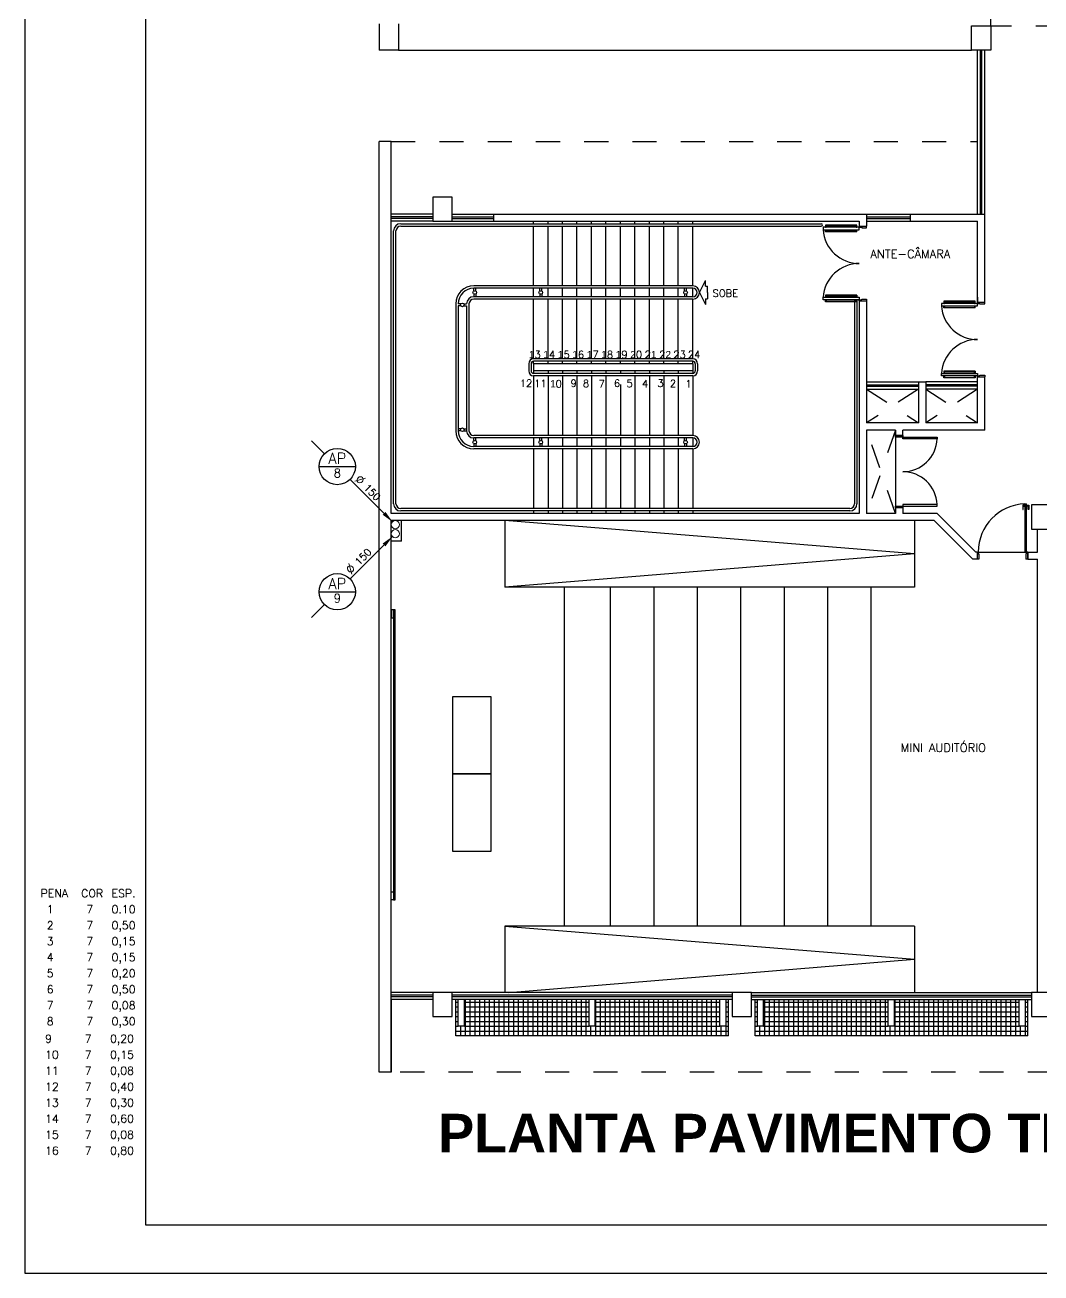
# Model space of a CAD drawing. Header units: millimetres. Extents: x -2485 to 3289, y -257 to 1952.
# Drawn here: x 16.62 to 20.83, y 30.07 to 35.24 of the extents above; entities that cross this region are included whole.
import ezdxf
from ezdxf.enums import TextEntityAlignment as Align

# ---------------------------------------------------------------- set-up
doc = ezdxf.new("R2010")
doc.units = ezdxf.units.MM
doc.header["$LTSCALE"] = 0.3
doc.linetypes.add('CONTINUO', pattern=[0])
doc.linetypes.add('HIDDEN2', pattern=[0.1875, 0.125, -0.0625])
for name, color, linetype in [('PAREDE', 7, 'CONTINUO'), ('PILAR', 2, 'Continuous'), ('PROJEÇÃO', 11, 'HIDDEN2'), ('TEX', 11, 'Continuous'), ('TEXTO', 3, 'Continuous')]:
    doc.layers.add(name, color=color, linetype=linetype)
doc.layers.add('prumada', color=9, linetype='Continuous', lineweight=15)
doc.styles.add('ROMANS', font='romans.shx', dxfattribs={"height": 0.03})
doc.styles.add('SANSSERIFBOLD', font='sasb____.pfb')

# ---------------------------------------------------------------- blocks, each defined once
blk = doc.blocks.new('PN')
at = {"layer": 'TEX', "color": 3, "linetype": 'Continuous', "style": 'SANSSERIFBOLD'}
blk.add_text('ESC. 1 :', height=0.06, dxfattribs=at).set_placement((-0.078, 0.0123), align=Align.CENTER)
at = {"layer": 'TEX', "color": 9, "style": 'SANSSERIFBOLD'}
blk.add_attdef('NOME', text='', height=0.08, dxfattribs=at).set_placement((-0.3353, 0.0123), align=Align.RIGHT)
at = {"layer": 'TEX', "color": 3, "style": 'SANSSERIFBOLD'}
blk.add_attdef('ESCALA', (0.0825, 0.0123), '', height=0.06, dxfattribs=at)
blk = doc.blocks.new('n135')
at = {"layer": 'TEX'}
blk.add_line((-0.2936, 0.2936), (-0.347, 0.347), dxfattribs=at)
at = {"layer": 'TEX', "color": 5, "linetype": 'Continuous'}
blk.add_line((-0.3155, 0.2405), (-0.1655, 0.2405), dxfattribs=at)
at = {"layer": 'TEX', "color": 11}
blk.add_line((-0.0113, 0.0113), (-0.1875, 0.1875), dxfattribs=at)
blk.add_line((-0.0113, 0.0113), (-0.1875, 0.1875), dxfattribs=at)
at = {"layer": 'TEX', "color": 5, "linetype": 'Continuous'}
blk.add_circle((-0.2405, 0.2405), 0.075, dxfattribs=at)
blk.add_circle((-0.2405, 0.2405), 0.075, dxfattribs=at)
at = {"layer": 'TEX', "color": 11}
blk.add_solid([(-0.0526, 0.0408), (-0.0408, 0.0526), (-0.0113, 0.0113)], dxfattribs=at)
blk.add_solid([(-0.0526, 0.0408), (-0.0408, 0.0526), (-0.0113, 0.0113)], dxfattribs=at)
at = {"layer": 'TEX', "color": 5, "style": 'ROMANS'}
blk.add_text('%%c', height=0.04, rotation=315, dxfattribs=at).set_placement((-0.1722, 0.1839))
at = {"layer": 'TEX', "color": 9, "linetype": 'Continuous', "style": 'ROMANS'}
for tag, height, p in [('L', 0.045, (-0.2405, 0.2518)), ('N', 0.036, (-0.2405, 0.1956))]:
    blk.add_attdef(tag, text='', height=height, dxfattribs=at).set_placement(p, align=Align.CENTER)
at = {"layer": 'TEX', "color": 5, "linetype": 'Continuous', "style": 'ROMANS'}
blk.add_attdef('N', (-0.1334, 0.1503), '', height=0.03, rotation=315, dxfattribs=at)
blk = doc.blocks.new('n225')
at = {"layer": 'TEX', "color": 11}
blk.add_line((-0.0113, -0.0113), (-0.1875, -0.1875), dxfattribs=at)
blk.add_line((-0.0113, -0.0113), (-0.1875, -0.1875), dxfattribs=at)
at = {"layer": 'TEX', "color": 5, "linetype": 'Continuous'}
blk.add_line((-0.3155, -0.2405), (-0.1655, -0.2405), dxfattribs=at)
at = {"layer": 'TEX'}
blk.add_line((-0.2936, -0.2936), (-0.347, -0.347), dxfattribs=at)
at = {"layer": 'TEX', "color": 5, "linetype": 'Continuous'}
blk.add_circle((-0.2405, -0.2405), 0.075, dxfattribs=at)
blk.add_circle((-0.2405, -0.2405), 0.075, dxfattribs=at)
at = {"layer": 'TEX', "color": 11}
blk.add_solid([(-0.0408, -0.0526), (-0.0526, -0.0408), (-0.0113, -0.0113)], dxfattribs=at)
blk.add_solid([(-0.0408, -0.0526), (-0.0526, -0.0408), (-0.0113, -0.0113)], dxfattribs=at)
at = {"layer": 'TEX', "color": 5, "style": 'ROMANS'}
blk.add_text('%%c', height=0.04, rotation=45, dxfattribs=at).set_placement((-0.1839, -0.1722))
at = {"layer": 'TEX', "color": 5, "linetype": 'Continuous', "style": 'ROMANS'}
blk.add_attdef('N', (-0.1503, -0.1334), '', height=0.03, rotation=45, dxfattribs=at)
at = {"layer": 'TEX', "color": 9, "linetype": 'Continuous', "style": 'ROMANS'}
for tag, height, p in [('L', 0.045, (-0.2405, -0.2293)), ('N', 0.036, (-0.2405, -0.2855))]:
    blk.add_attdef(tag, text='', height=height, dxfattribs=at).set_placement(p, align=Align.CENTER)

msp = doc.modelspace()

# ---------------------------------------------------------------- linework, layer by layer
at = {"color": 4, "linetype": 'Continuous'}
for p, q in [((16.62, 41.746047), (16.62, 30.066047)), ((16.62, 30.066047), (33.24, 30.066047))]:
    msp.add_line(p, q, dxfattribs=at)
at = {"color": 12, "linetype": 'Continuous'}
for p, q in [((17.12, 41.546047), (17.12, 30.266047)), ((17.12, 30.266047), (33.04, 30.266047))]:
    msp.add_line(p, q, dxfattribs=at)
at = {"layer": 'PAREDE'}
for p, q in [((20.622365, 35.231301), (20.622365, 35.304301)), ((18.087365, 35.239301), (18.087365, 35.1313)), ((18.167365, 35.239301), (18.167365, 35.1313)), ((18.167365, 35.1313), (18.087365, 35.1313)), ((18.167365, 35.1313), (20.542365, 35.131301)), ((20.567365, 34.452301), (20.567365, 35.131301)), ((20.579365, 34.452301), (20.579365, 35.131301)), ((20.585365, 34.452301), (20.585365, 35.131301)), ((20.597365, 34.452301), (20.597365, 35.131301)), ((18.087365, 30.898301), (18.087365, 34.752301)), ((18.137365, 34.752301), (18.087365, 34.752301)), ((18.137365, 33.212301), (18.137365, 34.752301)), ((18.310365, 34.452301), (18.137365, 34.452301)), ((18.310365, 34.440301), (18.137365, 34.440301)), ((18.310365, 34.434301), (18.137365, 34.434301)), ((18.390365, 34.452301), (18.563365, 34.452301)), ((18.390365, 34.440301), (18.563365, 34.440301)), ((18.390365, 34.434301), (18.563365, 34.434301)), ((18.563365, 34.452301), (20.107365, 34.452301)), ((18.563365, 34.422301), (18.563365, 34.452301)), ((20.107365, 34.452301), (20.107365, 34.402301)), ((20.107365, 34.452301), (20.287365, 34.452301)), ((20.107365, 34.440301), (20.287365, 34.440301)), ((20.107365, 34.434301), (20.287365, 34.434301)), ((20.273365, 34.452301), (20.597365, 34.452301)), ((20.287365, 34.452301), (20.287365, 34.422301)), ((20.597365, 34.087301), (20.597365, 34.452301)), ((18.137365, 33.212301), (18.137365, 34.422301)), ((18.310365, 34.422301), (18.137365, 34.422301)), ((18.147365, 33.252301), (18.147365, 34.382301)), ((18.157365, 33.252301), (18.157365, 34.382301)), ((18.177365, 34.412301), (19.919207, 34.412301)), ((18.177365, 34.402301), (19.919207, 34.402301)), ((18.390365, 34.422301), (18.563365, 34.422301)), ((18.563365, 34.422301), (20.077365, 34.422301)), ((18.727365, 34.412301), (18.727365, 34.422301)), ((18.727365, 34.154801), (18.727365, 34.402301)), ((18.787365, 34.412301), (18.787365, 34.422301)), ((18.787365, 34.154801), (18.787365, 34.402301)), ((18.847365, 34.412301), (18.847365, 34.422301)), ((18.847365, 34.154801), (18.847365, 34.402301)), ((18.907365, 34.412301), (18.907365, 34.422301)), ((18.907365, 34.154801), (18.907365, 34.402301)), ((18.967365, 34.412301), (18.967365, 34.422301)), ((18.967365, 34.154801), (18.967365, 34.402301)), ((19.027365, 34.412301), (19.027365, 34.422301)), ((19.027365, 34.154801), (19.027365, 34.402301)), ((19.087365, 34.412301), (19.087365, 34.422301)), ((19.087365, 34.412301), (19.087365, 34.422301)), ((19.087365, 34.154801), (19.087365, 34.402301)), ((19.087365, 34.154801), (19.087365, 34.402301)), ((19.147365, 34.412301), (19.147365, 34.422301)), ((19.147365, 34.154801), (19.147365, 34.402301)), ((19.207365, 34.412301), (19.207365, 34.422301)), ((19.207365, 34.154801), (19.207365, 34.402301)), ((19.267365, 34.412301), (19.267365, 34.422301)), ((19.267365, 34.154801), (19.267365, 34.402301)), ((19.327365, 34.412301), (19.327365, 34.422301)), ((19.327365, 34.154801), (19.327365, 34.402301)), ((19.387365, 34.412301), (19.387365, 34.422301)), ((19.387365, 34.154801), (19.387365, 34.402301)), ((20.077365, 34.397301), (19.927365, 34.397301)), ((19.927365, 34.397301), (19.927365, 34.387301)), ((19.927365, 34.387301), (20.077365, 34.387301)), ((20.066865, 34.406051), (19.937744, 34.406051)), ((19.937744, 34.406051), (19.937744, 34.397301)), ((19.937744, 34.397301), (19.940544, 34.397301)), ((19.937744, 34.378551), (19.937744, 34.387301)), ((19.937744, 34.387301), (19.940544, 34.387301)), ((20.066865, 34.378551), (19.937744, 34.378551)), ((19.940544, 34.397301), (19.940544, 34.403864)), ((19.940544, 34.403864), (20.064065, 34.403864)), ((19.940544, 34.387301), (19.940544, 34.380739)), ((19.940544, 34.380739), (20.064065, 34.380739)), ((20.064065, 34.403864), (20.064065, 34.397301)), ((20.064065, 34.397301), (20.066865, 34.397301)), ((20.064065, 34.387301), (20.064065, 34.380739)), ((20.066865, 34.397301), (20.066865, 34.406051)), ((20.066865, 34.378551), (20.066865, 34.387301)), ((20.077365, 34.422301), (20.077365, 34.402301)), ((20.077365, 34.402301), (20.107365, 34.402301)), ((20.077365, 34.402301), (20.077365, 34.397301)), ((20.077365, 34.397301), (20.087365, 34.397301)), ((20.077365, 34.387301), (20.077365, 34.397301)), ((20.087365, 34.397301), (20.087365, 34.394801)), ((20.087365, 34.394801), (20.107365, 34.394801)), ((20.107365, 34.422301), (20.287365, 34.422301)), ((20.107365, 34.394801), (20.107365, 34.402301)), ((20.273365, 34.422301), (20.567365, 34.422301)), ((20.567365, 34.087301), (20.567365, 34.422301)), ((19.414865, 34.127301), (19.439798, 34.177166)), ((19.439798, 34.153097), (19.439798, 34.177166)), ((19.387365, 34.154801), (18.479865, 34.154801)), ((19.387365, 34.144801), (18.479865, 34.144801)), ((18.479865, 34.133646), (18.479865, 34.144801)), ((18.479865, 34.120957), (18.479865, 34.109801)), ((18.487865, 34.133646), (18.487865, 34.144801)), ((18.487865, 34.120957), (18.487865, 34.109801)), ((18.727365, 34.132301), (18.727365, 34.144801)), ((18.727365, 34.109801), (18.727365, 34.144801)), ((18.727365, 34.109801), (18.727365, 34.122301)), ((18.753365, 34.133646), (18.753365, 34.144801)), ((18.753365, 34.120957), (18.753365, 34.109801)), ((18.761365, 34.133646), (18.761365, 34.144801)), ((18.761365, 34.120957), (18.761365, 34.109801)), ((18.787365, 34.132301), (18.787365, 34.144801)), ((18.787365, 34.109801), (18.787365, 34.144801)), ((18.787365, 34.109801), (18.787365, 34.122301)), ((18.847365, 34.132301), (18.847365, 34.144801)), ((18.847365, 34.109801), (18.847365, 34.144801)), ((18.847365, 34.109801), (18.847365, 34.122301)), ((18.907365, 34.132301), (18.907365, 34.144801)), ((18.907365, 34.109801), (18.907365, 34.144801)), ((18.907365, 34.109801), (18.907365, 34.122301)), ((18.967365, 34.132301), (18.967365, 34.144801)), ((18.967365, 34.109801), (18.967365, 34.144801)), ((18.967365, 34.109801), (18.967365, 34.122301)), ((19.027365, 34.132301), (19.027365, 34.144801)), ((19.027365, 34.109801), (19.027365, 34.144801)), ((19.027365, 34.109801), (19.027365, 34.122301)), ((19.087365, 34.132301), (19.087365, 34.144801)), ((19.087365, 34.132301), (19.087365, 34.144801)), ((19.087365, 34.109801), (19.087365, 34.144801)), ((19.087365, 34.109801), (19.087365, 34.144801)), ((19.087365, 34.109801), (19.087365, 34.122301)), ((19.087365, 34.109801), (19.087365, 34.122301)), ((19.147365, 34.132301), (19.147365, 34.144801)), ((19.147365, 34.109801), (19.147365, 34.144801)), ((19.147365, 34.109801), (19.147365, 34.122301)), ((19.207365, 34.132301), (19.207365, 34.144801)), ((19.207365, 34.109801), (19.207365, 34.144801)), ((19.207365, 34.109801), (19.207365, 34.122301)), ((19.267365, 34.132301), (19.267365, 34.144801)), ((19.267365, 34.109801), (19.267365, 34.144801)), ((19.267365, 34.109801), (19.267365, 34.122301)), ((19.327365, 34.132301), (19.327365, 34.144801)), ((19.327365, 34.109801), (19.327365, 34.144801)), ((19.327365, 34.109801), (19.327365, 34.122301)), ((19.353365, 34.133646), (19.353365, 34.144801)), ((19.353365, 34.120957), (19.353365, 34.109801)), ((19.361365, 34.133646), (19.361365, 34.144801)), ((19.361365, 34.120957), (19.361365, 34.109801)), ((19.387365, 34.132301), (19.387365, 34.144801)), ((19.387365, 34.109801), (19.387365, 34.144801)), ((19.387365, 34.109801), (19.387365, 34.122301)), ((19.414865, 34.127301), (19.439798, 34.077436)), ((19.439798, 34.153097), (19.448646, 34.153097)), ((19.448646, 34.127301), (19.448646, 34.153097)), ((19.448646, 34.127301), (19.448646, 34.101506)), ((18.404865, 34.079801), (18.404865, 33.554801)), ((18.426021, 34.079801), (18.414865, 34.079801)), ((18.426021, 34.071801), (18.414865, 34.071801)), ((18.414865, 34.071801), (18.414865, 33.554801)), ((18.438709, 34.079801), (18.449865, 34.079801)), ((18.438709, 34.071801), (18.449865, 34.071801)), ((18.449865, 34.071801), (18.449865, 33.554801)), ((18.459865, 34.079801), (18.459865, 33.554801)), ((19.387365, 34.109801), (18.479865, 34.109801)), ((19.387365, 34.099801), (18.479865, 34.099801)), ((18.727365, 33.852301), (18.727365, 34.099801)), ((18.787365, 33.852301), (18.787365, 34.099801)), ((18.847365, 33.852301), (18.847365, 34.099801)), ((18.907365, 33.852301), (18.907365, 34.099801)), ((18.967365, 33.852301), (18.967365, 34.099801)), ((19.027365, 33.852301), (19.027365, 34.099801)), ((19.087365, 33.852301), (19.087365, 34.099801)), ((19.087365, 33.852301), (19.087365, 34.099801)), ((19.147365, 33.852301), (19.147365, 34.099801)), ((19.207365, 33.852301), (19.207365, 34.099801)), ((19.267365, 33.852301), (19.267365, 34.099801)), ((19.327365, 33.852301), (19.327365, 34.099801)), ((19.387365, 33.852301), (19.387365, 34.099801)), ((19.439798, 34.101506), (19.439798, 34.077436)), ((19.439798, 34.101506), (19.448646, 34.101506)), ((19.927365, 34.097301), (19.927365, 34.107301)), ((19.927365, 34.107301), (20.077365, 34.107301)), ((20.077365, 34.097301), (19.927365, 34.097301)), ((20.066865, 34.116051), (19.937744, 34.116051)), ((19.937744, 34.116051), (19.937744, 34.107301)), ((19.937744, 34.107301), (19.940544, 34.107301)), ((19.937744, 34.088551), (19.937744, 34.097301)), ((19.937744, 34.097301), (19.940544, 34.097301)), ((20.066865, 34.088551), (19.937744, 34.088551)), ((19.940544, 34.107301), (19.940544, 34.113864)), ((19.940544, 34.113864), (20.064065, 34.113864)), ((19.940544, 34.097301), (19.940544, 34.090739)), ((19.940544, 34.090739), (20.064065, 34.090739)), ((20.057365, 34.092301), (20.057365, 33.252301)), ((20.064065, 34.107301), (20.064065, 34.113864)), ((20.064065, 34.090739), (20.064065, 34.097301)), ((20.064065, 34.097301), (20.066865, 34.097301)), ((20.066865, 34.116051), (20.066865, 34.107301)), ((20.066865, 34.097301), (20.066865, 34.088551)), ((20.067365, 34.092301), (20.067365, 33.252301)), ((20.077365, 34.107301), (20.077365, 34.097301)), ((20.077365, 34.092301), (20.077365, 34.097301)), ((20.077365, 34.097301), (20.087365, 34.097301)), ((20.077365, 34.092301), (20.077365, 33.557221)), ((20.077365, 34.092301), (20.107365, 34.092301)), ((20.087365, 34.097301), (20.087365, 34.099801)), ((20.087365, 34.099801), (20.107365, 34.099801)), ((20.107365, 34.099801), (20.107365, 34.092301)), ((20.107365, 34.092301), (20.107365, 33.587301)), ((20.567365, 34.082301), (20.417365, 34.082301)), ((20.417365, 34.082301), (20.417365, 34.072301)), ((20.417365, 34.072301), (20.567365, 34.072301)), ((20.556865, 34.091051), (20.427744, 34.091051)), ((20.427744, 34.091051), (20.427744, 34.082301)), ((20.427744, 34.082301), (20.430544, 34.082301)), ((20.427744, 34.063551), (20.427744, 34.072301)), ((20.427744, 34.072301), (20.430544, 34.072301)), ((20.430544, 34.082301), (20.430544, 34.088864)), ((20.430544, 34.088864), (20.554065, 34.088864)), ((20.430544, 34.072301), (20.430544, 34.065739)), ((20.430544, 34.065739), (20.554065, 34.065739)), ((20.554065, 34.088864), (20.554065, 34.082301)), ((20.554065, 34.082301), (20.556865, 34.082301)), ((20.554065, 34.072301), (20.554065, 34.065739)), ((20.556865, 34.082301), (20.556865, 34.091051)), ((20.556865, 34.063551), (20.556865, 34.072301)), ((20.567365, 34.107301), (20.567365, 34.087301)), ((20.567365, 34.087301), (20.597365, 34.087301)), ((20.567365, 34.087301), (20.567365, 34.082301)), ((20.567365, 34.082301), (20.577365, 34.082301)), ((20.567365, 34.072301), (20.567365, 34.082301)), ((20.577365, 34.082301), (20.577365, 34.079801)), ((20.577365, 34.079801), (20.597365, 34.079801)), ((20.597365, 34.079801), (20.597365, 34.087301)), ((20.556865, 34.063551), (20.427744, 34.063551)), ((18.707365, 33.832301), (18.707365, 33.802301)), ((18.717365, 33.832301), (18.717365, 33.802301)), ((19.387365, 33.852301), (18.727365, 33.852301)), ((19.387365, 33.842301), (18.727365, 33.842301)), ((18.727365, 33.832301), (18.727365, 33.842301)), ((18.727365, 33.832301), (18.727365, 33.802301)), ((19.387365, 33.832301), (18.727365, 33.832301)), ((18.787365, 33.832301), (18.787365, 33.842301)), ((18.847365, 33.832301), (18.847365, 33.842301)), ((18.907365, 33.832301), (18.907365, 33.842301)), ((18.967365, 33.832301), (18.967365, 33.842301)), ((19.027365, 33.832301), (19.027365, 33.842301)), ((19.087365, 33.832301), (19.087365, 33.842301)), ((19.087365, 33.832301), (19.087365, 33.842301)), ((19.387365, 33.832301), (19.087365, 33.832301)), ((19.147365, 33.832301), (19.147365, 33.842301)), ((19.207365, 33.832301), (19.207365, 33.842301)), ((19.267365, 33.832301), (19.267365, 33.842301)), ((19.327365, 33.832301), (19.327365, 33.842301)), ((19.387365, 33.832301), (19.387365, 33.842301)), ((19.387365, 33.832301), (19.387365, 33.802301)), ((19.397365, 33.832301), (19.397365, 33.802301)), ((19.407365, 33.832301), (19.407365, 33.802301)), ((19.387365, 33.802301), (18.727365, 33.802301)), ((18.727365, 33.802301), (18.727365, 33.792301)), ((19.387365, 33.792301), (18.727365, 33.792301)), ((19.387365, 33.782301), (18.727365, 33.782301)), ((18.727365, 33.782301), (18.727365, 33.534801)), ((18.787365, 33.802301), (18.787365, 33.792301)), ((18.787365, 33.782301), (18.787365, 33.534801)), ((18.847365, 33.802301), (18.847365, 33.792301)), ((18.847365, 33.782301), (18.847365, 33.534801)), ((18.907365, 33.802301), (18.907365, 33.792301)), ((18.907365, 33.782301), (18.907365, 33.534801)), ((18.967365, 33.802301), (18.967365, 33.792301)), ((18.967365, 33.782301), (18.967365, 33.534801)), ((19.027365, 33.802301), (19.027365, 33.792301)), ((19.027365, 33.782301), (19.027365, 33.534801)), ((19.087365, 33.802301), (19.087365, 33.792301)), ((19.147365, 33.802301), (19.147365, 33.792301)), ((19.147365, 33.782301), (19.147365, 33.534801)), ((19.207365, 33.802301), (19.207365, 33.792301)), ((19.207365, 33.782301), (19.207365, 33.534801)), ((19.267365, 33.802301), (19.267365, 33.792301)), ((19.267365, 33.782301), (19.267365, 33.534801)), ((19.327365, 33.802301), (19.327365, 33.792301)), ((19.327365, 33.782301), (19.327365, 33.534801)), ((19.387365, 33.802301), (19.387365, 33.792301)), ((19.387365, 33.782301), (19.387365, 33.534801)), ((20.107365, 33.757301), (20.322365, 33.757301)), ((20.322365, 33.757301), (20.322365, 33.587301)), ((20.322365, 33.757301), (20.352365, 33.757301)), ((20.352365, 33.757301), (20.352365, 33.587301)), ((20.567365, 33.757301), (20.352365, 33.757301)), ((20.417365, 33.782301), (20.417365, 33.792301)), ((20.417365, 33.792301), (20.567365, 33.792301)), ((20.567365, 33.782301), (20.417365, 33.782301)), ((20.556865, 33.801051), (20.427744, 33.801051)), ((20.427744, 33.801051), (20.427744, 33.792301)), ((20.427744, 33.792301), (20.430544, 33.792301)), ((20.427744, 33.773551), (20.427744, 33.782301)), ((20.427744, 33.782301), (20.430544, 33.782301)), ((20.556865, 33.773551), (20.427744, 33.773551)), ((20.430544, 33.792301), (20.430544, 33.798864)), ((20.430544, 33.798864), (20.554065, 33.798864)), ((20.430544, 33.782301), (20.430544, 33.775739)), ((20.430544, 33.775739), (20.554065, 33.775739)), ((20.554065, 33.792301), (20.554065, 33.798864)), ((20.554065, 33.775739), (20.554065, 33.782301)), ((20.554065, 33.782301), (20.556865, 33.782301)), ((20.556865, 33.801051), (20.556865, 33.792301)), ((20.556865, 33.782301), (20.556865, 33.773551)), ((20.567365, 33.792301), (20.567365, 33.782301)), ((20.567365, 33.777301), (20.567365, 33.782301)), ((20.567365, 33.782301), (20.577365, 33.782301)), ((20.567365, 33.757301), (20.567365, 33.777301)), ((20.567365, 33.587301), (20.567365, 33.777301)), ((20.567365, 33.757301), (20.567365, 33.777301)), ((20.567365, 33.777301), (20.597365, 33.777301)), ((20.577365, 33.782301), (20.577365, 33.784801)), ((20.577365, 33.784801), (20.597365, 33.784801)), ((20.597365, 33.784801), (20.597365, 33.777301)), ((20.597365, 33.757301), (20.597365, 33.777301)), ((20.597365, 33.557301), (20.597365, 33.777301)), ((19.087365, 33.745802), (19.087365, 33.534801)), ((20.107365, 33.745301), (20.322365, 33.745301)), ((20.107365, 33.739301), (20.322365, 33.739301)), ((20.107365, 33.727301), (20.322365, 33.727301)), ((20.567365, 33.745301), (20.352365, 33.745301)), ((20.567365, 33.739301), (20.352365, 33.739301)), ((20.567365, 33.727301), (20.352365, 33.727301)), ((18.426021, 33.562801), (18.414865, 33.562801)), ((18.426021, 33.554801), (18.414865, 33.554801)), ((18.438709, 33.562801), (18.449865, 33.562801)), ((18.438709, 33.554801), (18.449865, 33.554801)), ((20.077365, 33.557301), (20.077365, 33.212301)), ((20.322365, 33.587301), (20.107365, 33.587301)), ((20.107365, 33.557301), (20.107365, 33.212301)), ((20.227365, 33.557301), (20.107365, 33.557301)), ((20.227365, 33.557301), (20.227365, 33.212301)), ((20.227365, 33.557301), (20.227365, 33.212301)), ((20.227365, 33.534801), (20.227365, 33.557301)), ((20.597365, 33.557301), (20.257365, 33.557301)), ((20.257365, 33.534801), (20.257365, 33.557301)), ((20.567365, 33.587301), (20.352365, 33.587301)), ((19.387365, 33.534801), (18.479865, 33.534801)), ((19.387365, 33.524801), (18.479865, 33.524801)), ((18.479865, 33.513646), (18.479865, 33.524801)), ((18.479865, 33.500957), (18.479865, 33.489801)), ((18.487865, 33.513646), (18.487865, 33.524801)), ((18.487865, 33.500957), (18.487865, 33.489801)), ((18.727365, 33.524801), (18.727365, 33.489801)), ((18.727365, 33.524801), (18.727365, 33.512301)), ((18.727365, 33.502301), (18.727365, 33.489801)), ((18.753365, 33.513646), (18.753365, 33.524801)), ((18.753365, 33.500957), (18.753365, 33.489801)), ((18.761365, 33.513646), (18.761365, 33.524801)), ((18.761365, 33.500957), (18.761365, 33.489801)), ((18.787365, 33.524801), (18.787365, 33.489801)), ((18.787365, 33.524801), (18.787365, 33.512301)), ((18.787365, 33.502301), (18.787365, 33.489801)), ((18.847365, 33.524801), (18.847365, 33.489801)), ((18.847365, 33.524801), (18.847365, 33.512301)), ((18.847365, 33.502301), (18.847365, 33.489801)), ((18.907365, 33.524801), (18.907365, 33.489801)), ((18.907365, 33.524801), (18.907365, 33.512301)), ((18.907365, 33.502301), (18.907365, 33.489801)), ((18.967365, 33.524801), (18.967365, 33.489801)), ((18.967365, 33.524801), (18.967365, 33.512301)), ((18.967365, 33.502301), (18.967365, 33.489801)), ((19.027365, 33.524801), (19.027365, 33.489801)), ((19.027365, 33.524801), (19.027365, 33.512301)), ((19.027365, 33.502301), (19.027365, 33.489801)), ((19.087365, 33.524801), (19.087365, 33.489801)), ((19.087365, 33.524801), (19.087365, 33.512301)), ((19.087365, 33.502301), (19.087365, 33.489801)), ((19.147365, 33.524801), (19.147365, 33.489801)), ((19.147365, 33.524801), (19.147365, 33.512301)), ((19.147365, 33.502301), (19.147365, 33.489801)), ((19.207365, 33.524801), (19.207365, 33.489801)), ((19.207365, 33.524801), (19.207365, 33.512301)), ((19.207365, 33.502301), (19.207365, 33.489801)), ((19.267365, 33.524801), (19.267365, 33.489801)), ((19.267365, 33.524801), (19.267365, 33.512301)), ((19.267365, 33.502301), (19.267365, 33.489801)), ((19.327365, 33.524801), (19.327365, 33.489801)), ((19.327365, 33.524801), (19.327365, 33.512301)), ((19.327365, 33.502301), (19.327365, 33.489801)), ((19.353365, 33.513646), (19.353365, 33.524801)), ((19.353365, 33.500957), (19.353365, 33.489801)), ((19.361365, 33.513646), (19.361365, 33.524801)), ((19.361365, 33.500957), (19.361365, 33.489801)), ((19.387365, 33.524801), (19.387365, 33.489801)), ((19.387365, 33.524801), (19.387365, 33.489801)), ((19.387365, 33.524801), (19.387365, 33.512301)), ((19.387365, 33.502301), (19.387365, 33.489801)), ((20.257365, 33.534801), (20.227365, 33.534801)), ((20.227365, 33.534801), (20.257365, 33.534801)), ((20.257365, 33.534801), (20.227365, 33.534801)), ((20.227365, 33.527801), (20.227365, 33.534801)), ((20.227365, 33.534801), (20.257365, 33.534801)), ((20.227365, 33.527801), (20.227365, 33.241801)), ((20.257365, 33.527801), (20.227365, 33.527801)), ((20.257365, 33.534801), (20.257365, 33.527801)), ((20.257365, 33.520801), (20.257365, 33.527801)), ((20.257365, 33.527801), (20.400365, 33.527801)), ((20.400365, 33.520801), (20.257365, 33.520801)), ((20.400365, 33.527801), (20.400365, 33.520801)), ((19.387365, 33.489801), (18.479865, 33.489801)), ((19.387365, 33.479801), (18.479865, 33.479801)), ((18.727365, 33.479801), (18.727365, 33.232301)), ((18.787365, 33.479801), (18.787365, 33.232301)), ((18.847365, 33.479801), (18.847365, 33.232301)), ((18.907365, 33.479801), (18.907365, 33.232301)), ((18.967365, 33.479801), (18.967365, 33.232301)), ((19.027365, 33.479801), (19.027365, 33.232301)), ((19.087365, 33.479801), (19.087365, 33.232301)), ((19.147365, 33.479801), (19.147365, 33.232301)), ((19.207365, 33.479801), (19.207365, 33.232301)), ((19.267365, 33.479801), (19.267365, 33.232301)), ((19.327365, 33.479801), (19.327365, 33.232301)), ((19.387365, 33.479801), (19.387365, 33.232301)), ((20.227365, 33.234801), (20.227365, 33.241801)), ((20.227365, 33.241801), (20.257365, 33.241801)), ((20.257365, 33.248801), (20.257365, 33.241801)), ((20.400365, 33.248801), (20.257365, 33.248801)), ((20.257365, 33.241801), (20.400365, 33.241801)), ((20.257365, 33.241801), (20.257365, 33.234801)), ((20.400365, 33.241801), (20.400365, 33.248801)), ((20.763365, 33.245719), (20.754615, 33.245719)), ((20.754615, 33.245719), (20.754615, 33.228219)), ((20.756803, 33.228219), (20.756803, 33.242919)), ((20.756803, 33.242919), (20.763365, 33.242919)), ((20.763365, 33.252301), (20.763365, 33.052301)), ((20.763365, 33.252301), (20.770365, 33.252301)), ((20.770365, 33.052301), (20.770365, 33.252301)), ((20.770365, 33.245719), (20.779115, 33.245719)), ((20.776928, 33.242919), (20.770365, 33.242919)), ((20.776928, 33.228219), (20.776928, 33.242919)), ((20.779115, 33.245719), (20.779115, 33.228219)), ((20.077365, 33.212301), (18.137365, 33.212301)), ((20.037365, 33.232301), (18.177365, 33.232301)), ((20.037365, 33.222301), (18.177365, 33.222301)), ((18.727365, 33.222301), (18.727365, 33.212301)), ((20.077365, 33.212301), (18.743365, 33.212301)), ((18.787365, 33.222301), (18.787365, 33.212301)), ((18.847365, 33.222301), (18.847365, 33.212301)), ((18.907365, 33.222301), (18.907365, 33.212301)), ((18.967365, 33.222301), (18.967365, 33.212301)), ((19.027365, 33.222301), (19.027365, 33.212301)), ((19.087365, 33.222301), (19.087365, 33.212301)), ((19.147365, 33.222301), (19.147365, 33.212301)), ((19.207365, 33.222301), (19.207365, 33.212301)), ((19.267365, 33.222301), (19.267365, 33.212301)), ((19.327365, 33.222301), (19.327365, 33.212301)), ((19.387365, 33.222301), (19.387365, 33.212301)), ((20.227365, 33.212301), (20.107365, 33.212301)), ((20.227365, 33.234801), (20.227365, 33.212301)), ((20.257365, 33.234801), (20.227365, 33.234801)), ((20.257365, 33.234801), (20.257365, 33.212301)), ((20.400365, 33.212301), (20.257365, 33.212301)), ((20.560365, 33.052301), (20.400365, 33.212301)), ((20.754615, 33.228219), (20.756803, 33.228219)), ((20.779115, 33.228219), (20.776928, 33.228219)), ((18.137365, 30.898301), (18.137365, 33.182301)), ((20.387939, 33.182301), (18.137365, 33.182301)), ((18.179866, 33.097332), (18.179866, 33.182301)), ((18.608365, 33.182301), (18.608365, 32.907301)), ((20.305365, 33.044801), (18.608365, 33.182301)), ((20.305365, 33.182301), (20.305365, 32.907301)), ((20.547939, 33.022301), (20.387939, 33.182301)), ((20.815365, 33.052301), (20.815365, 33.147301)), ((18.179866, 33.097332), (18.137365, 33.097332)), ((20.305365, 33.044801), (18.608365, 32.907301)), ((20.565365, 33.052301), (20.560365, 33.052301)), ((20.565365, 33.052301), (20.565365, 33.022301)), ((20.565365, 33.052301), (20.570365, 33.052301)), ((20.570365, 33.052301), (20.570365, 33.045301)), ((20.570365, 33.052301), (20.763365, 33.052301)), ((20.570365, 33.045301), (20.572865, 33.045301)), ((20.572865, 33.045301), (20.572865, 33.022301)), ((20.763365, 33.052301), (20.770365, 33.052301)), ((20.770365, 33.045301), (20.767865, 33.045301)), ((20.767865, 33.045301), (20.767865, 33.022301)), ((20.775365, 33.052301), (20.770365, 33.052301)), ((20.770365, 33.052301), (20.770365, 33.045301)), ((20.775365, 33.022301), (20.775365, 33.052301)), ((20.775365, 33.052301), (20.775365, 33.022301)), ((20.775365, 33.052301), (20.815365, 33.052301)), ((20.565365, 33.022301), (20.547939, 33.022301)), ((20.572865, 33.022301), (20.565365, 33.022301)), ((20.775365, 33.022301), (20.767865, 33.022301)), ((20.775365, 33.022301), (20.815365, 33.022301)), ((20.815365, 31.228301), (20.815365, 33.022301)), ((20.305365, 32.907301), (18.608365, 32.907301)), ((18.854949, 32.907301), (18.854949, 31.503301)), ((19.045365, 32.907301), (19.045365, 31.503301)), ((19.045365, 32.903271), (19.045365, 31.503301)), ((19.225365, 32.907301), (19.225365, 31.503301)), ((19.405365, 32.907301), (19.405365, 31.503301)), ((19.405365, 32.907301), (19.405365, 31.503301)), ((19.585365, 32.907301), (19.585365, 31.503301)), ((19.765365, 32.907301), (19.765365, 31.503301)), ((19.765365, 32.907301), (19.765365, 31.503301)), ((19.945365, 32.907301), (19.945365, 31.503301)), ((20.125365, 32.907301), (20.125365, 31.503301)), ((18.14666, 32.812252), (18.137365, 32.812252)), ((18.137365, 32.812252), (18.137365, 32.780153)), ((18.137365, 32.780153), (18.14666, 32.780153)), ((18.14666, 32.780153), (18.14666, 32.812252)), ((18.15366, 32.812252), (18.14666, 32.812252)), ((18.14666, 32.812252), (18.14666, 31.612252)), ((18.15366, 31.612252), (18.15366, 32.812252)), ((18.552123, 32.453207), (18.392123, 32.453207)), ((18.392123, 32.453207), (18.392123, 32.133207)), ((18.552123, 32.133207), (18.552123, 32.453207)), ((18.087365, 31.213301), (18.087365, 32.238733)), ((18.392123, 32.133207), (18.552123, 32.133207)), ((18.552123, 32.133207), (18.392123, 32.133207)), ((18.392123, 32.133207), (18.392123, 31.813207)), ((18.552123, 31.813207), (18.552123, 32.133207)), ((18.392123, 31.813207), (18.552123, 31.813207)), ((18.137365, 31.612252), (18.137365, 31.644351)), ((18.137365, 31.644351), (18.14666, 31.644351)), ((18.14666, 31.644351), (18.14666, 31.612252)), ((18.14666, 31.612252), (18.137365, 31.612252)), ((18.14666, 31.612252), (18.15366, 31.612252)), ((20.305365, 31.503301), (18.608365, 31.503301)), ((18.608365, 31.503301), (18.608365, 31.228301)), ((18.608365, 31.503301), (20.305365, 31.365801)), ((20.305365, 31.503301), (20.305365, 31.228301)), ((18.625365, 31.228301), (20.305365, 31.365801)), ((18.310365, 31.228301), (18.137365, 31.228301)), ((19.550365, 31.228301), (18.390365, 31.228301)), ((19.630365, 31.228301), (20.790365, 31.228301)), ((18.310365, 31.216301), (18.137365, 31.216301)), ((18.310365, 31.210301), (18.137365, 31.210301)), ((18.137365, 31.198301), (18.137365, 30.898301)), ((18.310365, 31.198301), (18.137365, 31.198301)), ((19.550365, 31.216301), (18.390365, 31.216301)), ((19.550365, 31.210301), (18.390365, 31.210301)), ((19.550365, 31.198301), (18.390365, 31.198301)), ((18.405465, 31.048301), (18.405465, 31.198301)), ((18.405465, 31.188301), (18.414954, 31.188301)), ((18.414954, 31.088301), (18.414954, 31.198301)), ((18.440954, 31.088301), (18.440954, 31.198301)), ((18.440954, 31.188301), (18.957365, 31.188301)), ((18.445465, 31.048301), (18.445465, 31.198301)), ((18.465465, 31.048301), (18.465465, 31.198301)), ((18.485465, 31.048301), (18.485465, 31.198301)), ((18.505465, 31.048301), (18.505465, 31.198301)), ((18.525465, 31.048301), (18.525465, 31.198301)), ((18.545465, 31.048301), (18.545465, 31.198301)), ((18.565465, 31.048301), (18.565465, 31.198301)), ((18.585465, 31.048301), (18.585465, 31.198301)), ((18.605465, 31.048301), (18.605465, 31.198301)), ((18.625465, 31.048301), (18.625465, 31.198301)), ((18.645465, 31.048301), (18.645465, 31.198301)), ((18.665465, 31.048301), (18.665465, 31.198301)), ((18.685465, 31.048301), (18.685465, 31.198301)), ((18.705465, 31.048301), (18.705465, 31.198301)), ((18.725465, 31.048301), (18.725465, 31.198301)), ((18.745465, 31.048301), (18.745465, 31.198301)), ((18.765465, 31.048301), (18.765465, 31.198301)), ((18.785465, 31.048301), (18.785465, 31.198301)), ((18.805465, 31.048301), (18.805465, 31.198301)), ((18.825465, 31.048301), (18.825465, 31.198301)), ((18.845465, 31.048301), (18.845465, 31.198301)), ((18.865465, 31.048301), (18.865465, 31.198301)), ((18.885465, 31.048301), (18.885465, 31.198301)), ((18.905465, 31.048301), (18.905465, 31.198301)), ((18.925465, 31.048301), (18.925465, 31.198301)), ((18.945465, 31.048301), (18.945465, 31.198301)), ((18.957365, 31.088301), (18.957365, 31.198301)), ((18.983365, 31.088301), (18.983365, 31.198301)), ((18.983365, 31.188301), (19.499776, 31.188301)), ((18.985465, 31.048301), (18.985465, 31.198301)), ((19.005465, 31.048301), (19.005465, 31.198301)), ((19.025465, 31.048301), (19.025465, 31.198301)), ((19.045465, 31.048301), (19.045465, 31.198301)), ((19.065465, 31.048301), (19.065465, 31.198301)), ((19.085465, 31.048301), (19.085465, 31.198301)), ((19.105465, 31.048301), (19.105465, 31.198301)), ((19.125465, 31.048301), (19.125465, 31.198301)), ((19.145465, 31.048301), (19.145465, 31.198301)), ((19.165465, 31.048301), (19.165465, 31.198301)), ((19.185465, 31.048301), (19.185465, 31.198301)), ((19.205465, 31.048301), (19.205465, 31.198301)), ((19.225465, 31.048301), (19.225465, 31.198301)), ((19.245465, 31.048301), (19.245465, 31.198301)), ((19.265465, 31.048301), (19.265465, 31.198301)), ((19.285465, 31.048301), (19.285465, 31.198301)), ((19.305465, 31.048301), (19.305465, 31.198301)), ((19.325465, 31.048301), (19.325465, 31.198301)), ((19.345465, 31.048301), (19.345465, 31.198301)), ((19.365465, 31.048301), (19.365465, 31.198301)), ((19.385465, 31.048301), (19.385465, 31.198301)), ((19.405465, 31.048301), (19.405465, 31.198301)), ((19.425465, 31.048301), (19.425465, 31.198301)), ((19.445465, 31.048301), (19.445465, 31.198301)), ((19.465465, 31.048301), (19.465465, 31.198301)), ((19.485465, 31.048301), (19.485465, 31.198301)), ((19.499776, 31.088301), (19.499776, 31.198301)), ((19.525776, 31.088301), (19.525776, 31.198301)), ((19.525776, 31.188301), (19.535265, 31.188301)), ((19.535265, 31.048301), (19.535265, 31.198301)), ((19.630365, 31.216301), (20.790365, 31.216301)), ((19.630365, 31.210301), (20.790365, 31.210301)), ((19.630365, 31.198301), (20.790365, 31.198301)), ((19.645465, 31.048301), (19.645465, 31.198301)), ((19.645465, 31.188301), (19.654954, 31.188301)), ((19.654954, 31.088301), (19.654954, 31.198301)), ((19.680954, 31.088301), (19.680954, 31.198301)), ((19.680954, 31.188301), (20.197365, 31.188301)), ((19.685465, 31.048301), (19.685465, 31.198301)), ((19.705465, 31.048301), (19.705465, 31.198301)), ((19.725465, 31.048301), (19.725465, 31.198301)), ((19.745465, 31.048301), (19.745465, 31.198301)), ((19.765465, 31.048301), (19.765465, 31.198301)), ((19.785465, 31.048301), (19.785465, 31.198301)), ((19.805465, 31.048301), (19.805465, 31.198301)), ((19.825465, 31.048301), (19.825465, 31.198301)), ((19.845465, 31.048301), (19.845465, 31.198301)), ((19.865465, 31.048301), (19.865465, 31.198301)), ((19.885465, 31.048301), (19.885465, 31.198301)), ((19.905465, 31.048301), (19.905465, 31.198301)), ((19.925465, 31.048301), (19.925465, 31.198301)), ((19.945465, 31.048301), (19.945465, 31.198301)), ((19.965465, 31.048301), (19.965465, 31.198301)), ((19.985465, 31.048301), (19.985465, 31.198301)), ((20.005465, 31.048301), (20.005465, 31.198301)), ((20.025465, 31.048301), (20.025465, 31.198301)), ((20.045465, 31.048301), (20.045465, 31.198301)), ((20.065465, 31.048301), (20.065465, 31.198301)), ((20.085465, 31.048301), (20.085465, 31.198301)), ((20.105465, 31.048301), (20.105465, 31.198301)), ((20.125465, 31.048301), (20.125465, 31.198301)), ((20.145465, 31.048301), (20.145465, 31.198301)), ((20.165465, 31.048301), (20.165465, 31.198301)), ((20.185465, 31.048301), (20.185465, 31.198301)), ((20.197365, 31.088301), (20.197365, 31.198301)), ((20.223365, 31.088301), (20.223365, 31.198301)), ((20.223365, 31.188301), (20.739776, 31.188301)), ((20.225465, 31.048301), (20.225465, 31.198301)), ((20.245465, 31.048301), (20.245465, 31.198301)), ((20.265465, 31.048301), (20.265465, 31.198301)), ((20.285465, 31.048301), (20.285465, 31.198301)), ((20.305465, 31.048301), (20.305465, 31.198301)), ((20.325465, 31.048301), (20.325465, 31.198301)), ((20.345465, 31.048301), (20.345465, 31.198301)), ((20.365465, 31.048301), (20.365465, 31.198301)), ((20.385465, 31.048301), (20.385465, 31.198301)), ((20.405465, 31.048301), (20.405465, 31.198301)), ((20.425465, 31.048301), (20.425465, 31.198301)), ((20.445465, 31.048301), (20.445465, 31.198301)), ((20.465465, 31.048301), (20.465465, 31.198301)), ((20.485465, 31.048301), (20.485465, 31.198301)), ((20.505465, 31.048301), (20.505465, 31.198301)), ((20.525465, 31.048301), (20.525465, 31.198301)), ((20.545465, 31.048301), (20.545465, 31.198301)), ((20.565465, 31.048301), (20.565465, 31.198301)), ((20.585465, 31.048301), (20.585465, 31.198301)), ((20.605465, 31.048301), (20.605465, 31.198301)), ((20.625465, 31.048301), (20.625465, 31.198301)), ((20.645465, 31.048301), (20.645465, 31.198301)), ((20.665465, 31.048301), (20.665465, 31.198301)), ((20.685465, 31.048301), (20.685465, 31.198301)), ((20.705465, 31.048301), (20.705465, 31.198301)), ((20.725465, 31.048301), (20.725465, 31.198301)), ((20.739776, 31.088301), (20.739776, 31.198301)), ((20.765776, 31.088301), (20.765776, 31.198301)), ((20.765776, 31.188301), (20.775265, 31.188301)), ((20.775265, 31.048301), (20.775265, 31.198301)), ((18.405465, 31.168301), (18.414954, 31.168301)), ((18.405465, 31.148301), (18.414954, 31.148301)), ((18.405465, 31.128301), (18.414954, 31.128301)), ((18.440954, 31.168301), (18.957365, 31.168301)), ((18.440954, 31.148301), (18.957365, 31.148301)), ((18.440954, 31.128301), (18.957365, 31.128301)), ((18.983365, 31.168301), (19.499776, 31.168301)), ((18.983365, 31.148301), (19.499776, 31.148301)), ((18.983365, 31.128301), (19.499776, 31.128301)), ((19.525776, 31.168301), (19.535265, 31.168301)), ((19.525776, 31.148301), (19.535265, 31.148301)), ((19.525776, 31.128301), (19.535265, 31.128301)), ((19.645465, 31.168301), (19.654954, 31.168301)), ((19.645465, 31.148301), (19.654954, 31.148301)), ((19.645465, 31.128301), (19.654954, 31.128301)), ((19.680954, 31.168301), (20.197365, 31.168301)), ((19.680954, 31.148301), (20.197365, 31.148301)), ((19.680954, 31.128301), (20.197365, 31.128301)), ((20.223365, 31.168301), (20.739776, 31.168301)), ((20.223365, 31.148301), (20.739776, 31.148301)), ((20.223365, 31.128301), (20.739776, 31.128301)), ((20.765776, 31.168301), (20.775265, 31.168301)), ((20.765776, 31.148301), (20.775265, 31.148301)), ((20.765776, 31.128301), (20.775265, 31.128301)), ((18.405465, 31.108301), (18.414954, 31.108301)), ((18.405465, 31.088301), (18.414954, 31.088301)), ((18.405465, 31.068301), (19.535265, 31.068301)), ((18.440954, 31.088301), (18.414954, 31.088301)), ((18.425465, 31.048301), (18.425465, 31.088301)), ((18.440954, 31.108301), (18.957365, 31.108301)), ((18.440954, 31.088301), (18.957365, 31.088301)), ((18.983365, 31.088301), (18.957365, 31.088301)), ((18.965465, 31.048301), (18.965465, 31.088301)), ((18.983365, 31.108301), (19.499776, 31.108301)), ((18.983365, 31.088301), (19.499776, 31.088301)), ((19.525776, 31.088301), (19.499776, 31.088301)), ((19.505465, 31.048301), (19.505465, 31.088301)), ((19.525465, 31.048301), (19.525465, 31.088301)), ((19.525776, 31.108301), (19.535265, 31.108301)), ((19.525776, 31.088301), (19.535265, 31.088301)), ((19.645465, 31.108301), (19.654954, 31.108301)), ((19.645465, 31.088301), (19.654954, 31.088301)), ((19.645465, 31.068301), (20.775265, 31.068301)), ((19.680954, 31.088301), (19.654954, 31.088301)), ((19.665465, 31.048301), (19.665465, 31.088301)), ((19.680954, 31.108301), (20.197365, 31.108301)), ((19.680954, 31.088301), (20.197365, 31.088301)), ((20.223365, 31.088301), (20.197365, 31.088301)), ((20.205465, 31.048301), (20.205465, 31.088301)), ((20.223365, 31.108301), (20.739776, 31.108301)), ((20.223365, 31.088301), (20.739776, 31.088301)), ((20.765776, 31.088301), (20.739776, 31.088301)), ((20.745465, 31.048301), (20.745465, 31.088301)), ((20.765465, 31.048301), (20.765465, 31.088301)), ((20.765776, 31.108301), (20.775265, 31.108301)), ((20.765776, 31.088301), (20.775265, 31.088301)), ((19.535265, 31.048301), (18.405465, 31.048301)), ((20.775265, 31.048301), (19.645465, 31.048301)), ((18.137365, 30.898301), (18.087365, 30.898301))]:
    msp.add_line(p, q, dxfattribs=at)
for centre in [(18.483865, 34.127301), (18.757365, 34.127301), (19.357365, 34.127301), (18.432365, 34.075801), (18.432365, 33.558801), (18.483865, 33.507301), (18.757365, 33.507301), (19.357365, 33.507301)]:
    msp.add_circle(centre, 0.0075, dxfattribs=at)
for centre, radius, start, end in [((18.177365, 34.382301), 0.03, 90, 180), ((18.177365, 34.382301), 0.02, 90, 180), ((19.919207, 34.407301), 0.005, 270, 90), ((20.077365, 34.397301), 0.150333, 183.814075, 270), ((20.077365, 34.097301), 0.150333, 90, 176.185925), ((18.479865, 34.079801), 0.075, 90, 180), ((18.479865, 34.079801), 0.065, 90, 180), ((19.387365, 34.127301), 0.0275, 270, 90), ((19.387365, 34.127301), 0.0175, 270, 90), ((18.479865, 34.079801), 0.03, 90, 180), ((18.479865, 34.079801), 0.02, 90, 180), ((20.062365, 34.092301), 0.005, 0, 180), ((20.567365, 34.082301), 0.150333, 183.814075, 270), ((20.567365, 33.782301), 0.150333, 90, 176.185925), ((18.727365, 33.832301), 0.02, 90, 180), ((18.727365, 33.832301), 0.01, 90, 180), ((19.387365, 33.832301), 0.02, 0, 90), ((19.387365, 33.832301), 0.01, 0, 90), ((18.727365, 33.802301), 0.02, 180, 270), ((18.727365, 33.802301), 0.01, 180, 270), ((19.387365, 33.802301), 0.01, 270, 0), ((19.387365, 33.802301), 0.02, 270, 0), ((18.479865, 33.554801), 0.075, 180, 270), ((18.479865, 33.554801), 0.065, 180, 270), ((18.479865, 33.554801), 0.03, 180, 270), ((18.479865, 33.554801), 0.02, 180, 270), ((19.387365, 33.507301), 0.0275, 270, 90), ((19.387365, 33.507301), 0.0175, 270, 90), ((20.257233, 33.52812), 0.143319, 270.052848, 357.072698), ((20.257233, 33.241482), 0.143319, 2.927302, 89.947152), ((18.177365, 33.252301), 0.03, 180, 270), ((18.177365, 33.252301), 0.02, 180, 270), ((20.037365, 33.252301), 0.02, 270, 0), ((20.037365, 33.252301), 0.03, 270, 0), ((20.770365, 33.052301), 0.2, 92.005762, 180)]:
    msp.add_arc(centre, radius, start, end, dxfattribs=at)
at = {"layer": 'PILAR'}
for points in [[(20.542365, 35.231301), (20.622365, 35.231301), (20.622365, 35.131301), (20.542365, 35.131301)], [(18.310365, 34.422301), (18.390365, 34.422301), (18.390365, 34.522301), (18.310365, 34.522301)], [(20.790365, 33.147301), (20.870365, 33.147301), (20.870365, 33.247301), (20.790365, 33.247301)], [(18.310365, 31.128301), (18.390365, 31.128301), (18.390365, 31.228301), (18.310365, 31.228301)], [(18.310365, 31.128301), (18.390365, 31.128301), (18.390365, 31.228301), (18.310365, 31.228301)], [(18.310365, 31.128301), (18.390365, 31.128301), (18.390365, 31.228301), (18.310365, 31.228301)], [(18.310365, 31.128301), (18.390365, 31.128301), (18.390365, 31.228301), (18.310365, 31.228301)], [(19.550365, 31.128301), (19.630365, 31.128301), (19.630365, 31.228301), (19.550365, 31.228301)], [(20.790365, 31.128301), (20.870365, 31.128301), (20.870365, 31.228301), (20.790365, 31.228301)]]:
    msp.add_lwpolyline(points, close=True, dxfattribs=at)
at = {"layer": 'PROJEÇÃO'}
for p, q in [((20.608365, 35.231301), (22.030365, 35.231301)), ((18.137365, 34.752301), (20.567365, 34.752301)), ((20.107365, 33.727301), (20.322365, 33.587301)), ((20.322365, 33.727301), (20.107365, 33.587301)), ((20.352365, 33.727301), (20.567365, 33.587301)), ((20.567365, 33.727301), (20.352365, 33.587301)), ((20.227365, 33.557301), (20.107365, 33.212301)), ((20.227365, 33.212301), (20.107365, 33.557301)), ((20.227365, 33.557301), (20.107365, 33.212301)), ((20.227365, 33.212301), (20.107365, 33.557301)), ((20.227365, 33.212301), (20.107365, 33.557301)), ((23.475365, 30.898301), (18.137365, 30.898301))]:
    msp.add_line(p, q, dxfattribs=at)
at = {"layer": 'prumada'}
for centre in [(18.154739, 33.165783), (18.154739, 33.128347)]:
    msp.add_circle(centre, 0.01698, dxfattribs=at)

# ---------------------------------------------------------------- block references
ref = msp.add_blockref('n135', (18.154739, 33.165783), dxfattribs=at)
ref.add_attrib('L', 'AP', dxfattribs={"layer": 'TEX', "color": 9, "linetype": 'Continuous', "height": 0.045, "style": 'ROMANS'}).set_placement((17.914191, 33.417623), align=Align.CENTER)
ref.add_attrib('N', '8', dxfattribs={"layer": 'TEX', "color": 9, "linetype": 'Continuous', "height": 0.036, "style": 'ROMANS'}).set_placement((17.914191, 33.361387), align=Align.CENTER)
ref.add_attrib('N', '150', (18.02132, 33.316112), dxfattribs={"layer": 'TEX', "color": 5, "linetype": 'Continuous', "height": 0.03, "rotation": 315, "style": 'ROMANS'})
ref = msp.add_blockref('n225', (18.154739, 33.128347), dxfattribs=at)
ref.add_attrib('L', 'AP', dxfattribs={"layer": 'TEX', "color": 9, "linetype": 'Continuous', "height": 0.045, "style": 'ROMANS'}).set_placement((17.914191, 32.899092), align=Align.CENTER)
ref.add_attrib('N', '9', dxfattribs={"layer": 'TEX', "color": 9, "linetype": 'Continuous', "height": 0.036, "style": 'ROMANS'}).set_placement((17.914191, 32.842856), align=Align.CENTER)
ref.add_attrib('N', '150', (18.004409, 32.994928), dxfattribs={"layer": 'TEX', "color": 5, "linetype": 'Continuous', "height": 0.03, "rotation": 45, "style": 'ROMANS'})
at = {"layer": 'TEXTO', "xscale": 2, "yscale": 2, "zscale": 2}
msp.add_blockref('PN', (22.367992, 30.540922), dxfattribs=at).add_auto_attribs({'NOME': 'PLANTA PAVIMENTO TIPO (X3)', 'ESCALA': '100'})

# ---------------------------------------------------------------- texts
at = {"layer": 'TEX', "color": 3, "style": 'ROMANS'}
for s, height, p in [('PENA', 0.0331349, (16.684918, 31.622264)), ('COR', 0.0331349, (16.852961, 31.622264)), ('ESP.', 0.0331349, (16.978916, 31.622264)), ('1', 0.033135, (16.709944, 31.555994)), ('7', 0.033135, (16.874422, 31.555994)), ('0.10', 0.0331349, (16.978916, 31.555994)), ('2', 0.033135, (16.709944, 31.489724)), ('7', 0.033135, (16.874422, 31.489724)), ('0,50', 0.0331349, (16.978916, 31.489724)), ('3', 0.033135, (16.709944, 31.423454)), ('7', 0.033135, (16.874422, 31.423454)), ('0,15', 0.0331349, (16.978916, 31.423454)), ('4', 0.033135, (16.709944, 31.357184)), ('7', 0.033135, (16.874422, 31.357184)), ('0,15', 0.0331349, (16.978916, 31.357184)), ('5', 0.033135, (16.709944, 31.290914)), ('7', 0.033135, (16.874422, 31.290914)), ('0,20', 0.0331349, (16.978916, 31.290914)), ('6', 0.033135, (16.709944, 31.224645)), ('7', 0.033135, (16.874422, 31.224645)), ('0,50', 0.0331349, (16.978916, 31.224645)), ('7', 0.033135, (16.709944, 31.158375)), ('7', 0.033135, (16.874422, 31.158375)), ('0,08', 0.0331349, (16.978916, 31.158375)), ('8', 0.033135, (16.709944, 31.092105)), ('7', 0.033135, (16.874422, 31.092105)), ('0,30', 0.0331349, (16.978916, 31.092105)), ('9', 0.033135, (16.703359, 31.020171)), ('7', 0.033135, (16.867836, 31.020171)), ('0,20', 0.0331349, (16.972331, 31.020171)), ('10', 0.0331349, (16.703359, 30.953901)), ('7', 0.033135, (16.867836, 30.953901)), ('0,15', 0.0331349, (16.972331, 30.953901)), ('11', 0.0331349, (16.703359, 30.887631)), ('7', 0.033135, (16.867836, 30.887631)), ('0,08', 0.0331349, (16.972331, 30.887631)), ('12', 0.0331349, (16.703359, 30.821362)), ('7', 0.033135, (16.867836, 30.821362)), ('0,40', 0.0331349, (16.972331, 30.821362)), ('13', 0.0331349, (16.703359, 30.755092)), ('7', 0.033135, (16.867836, 30.755092)), ('0,30', 0.0331349, (16.972331, 30.755092)), ('14', 0.0331349, (16.703359, 30.688822)), ('7', 0.033135, (16.867836, 30.688822)), ('0,60', 0.0331349, (16.972331, 30.688822)), ('15', 0.0331349, (16.703359, 30.622552)), ('7', 0.033135, (16.867836, 30.622552)), ('0,08', 0.0331349, (16.972331, 30.622552)), ('16', 0.0331349, (16.703359, 30.556282)), ('7', 0.033135, (16.867836, 30.556282)), ('0,80', 0.0331349, (16.972331, 30.556282))]:
    msp.add_text(s, height=height, dxfattribs=at).set_placement(p)
at = {"layer": 'TEXTO', "width": 1, "attachment_point": 5, "style": 'ROMANS'}
for s, insert, char_height in [('ANTE-CÂMARA', (20.288814, 34.287068), 0.035), ('SOBE', (19.522124, 34.124034), 0.03), ('{\\fArial|b0|i0|c186|p34;1}3', (18.732627, 33.870138), 0.03), ('{\\fArial|b0|i0|c186|p34;1}4', (18.792627, 33.870138), 0.03), ('{\\fArial|b0|i0|c186|p34;1}5', (18.852627, 33.870138), 0.03), ('{\\fArial|b0|i0|c186|p34;1}6', (18.912627, 33.870138), 0.03), ('{\\fArial|b0|i0|c186|p34;1}7', (18.972627, 33.870138), 0.03), ('{\\fArial|b0|i0|c186|p34;1}8', (19.032627, 33.870138), 0.03), ('{\\fArial|b0|i0|c186|p34;1}9', (19.092627, 33.870138), 0.03), ('{\\fArial|b0|i0|c186|p34;2}0', (19.152627, 33.870138), 0.03), ('2{\\fArial|b0|i0|c186|p34;1}', (19.212627, 33.870138), 0.03), ('2{\\fArial|b0|i0|c186|p34;2}', (19.272627, 33.870138), 0.03), ('23', (19.332627, 33.870138), 0.03), ('24', (19.392627, 33.870138), 0.03), ('12', (18.696414, 33.751275), 0.03), ('11', (18.755958, 33.750441), 0.03), ('{\\fArial|b0|i0|c186|p34;1}0', (18.820421, 33.749138), 0.03), ('9', (18.893497, 33.751275), 0.03), ('8', (18.945211, 33.750441), 0.03), ('7', (19.009674, 33.749138), 0.03), ('6', (19.073497, 33.751275), 0.03), ('5', (19.125211, 33.750441), 0.03), ('4', (19.189674, 33.749138), 0.03), ('3', (19.253497, 33.751275), 0.03), ('2', (19.305211, 33.750441), 0.03), ('1', (19.369674, 33.749138), 0.03), ('MINI AUDITÓRIO', (20.425614, 32.241889), 0.035)]:
    msp.add_mtext(s, dxfattribs=dict(at, insert=insert, char_height=char_height))

doc.saveas('drawing.dxf')
